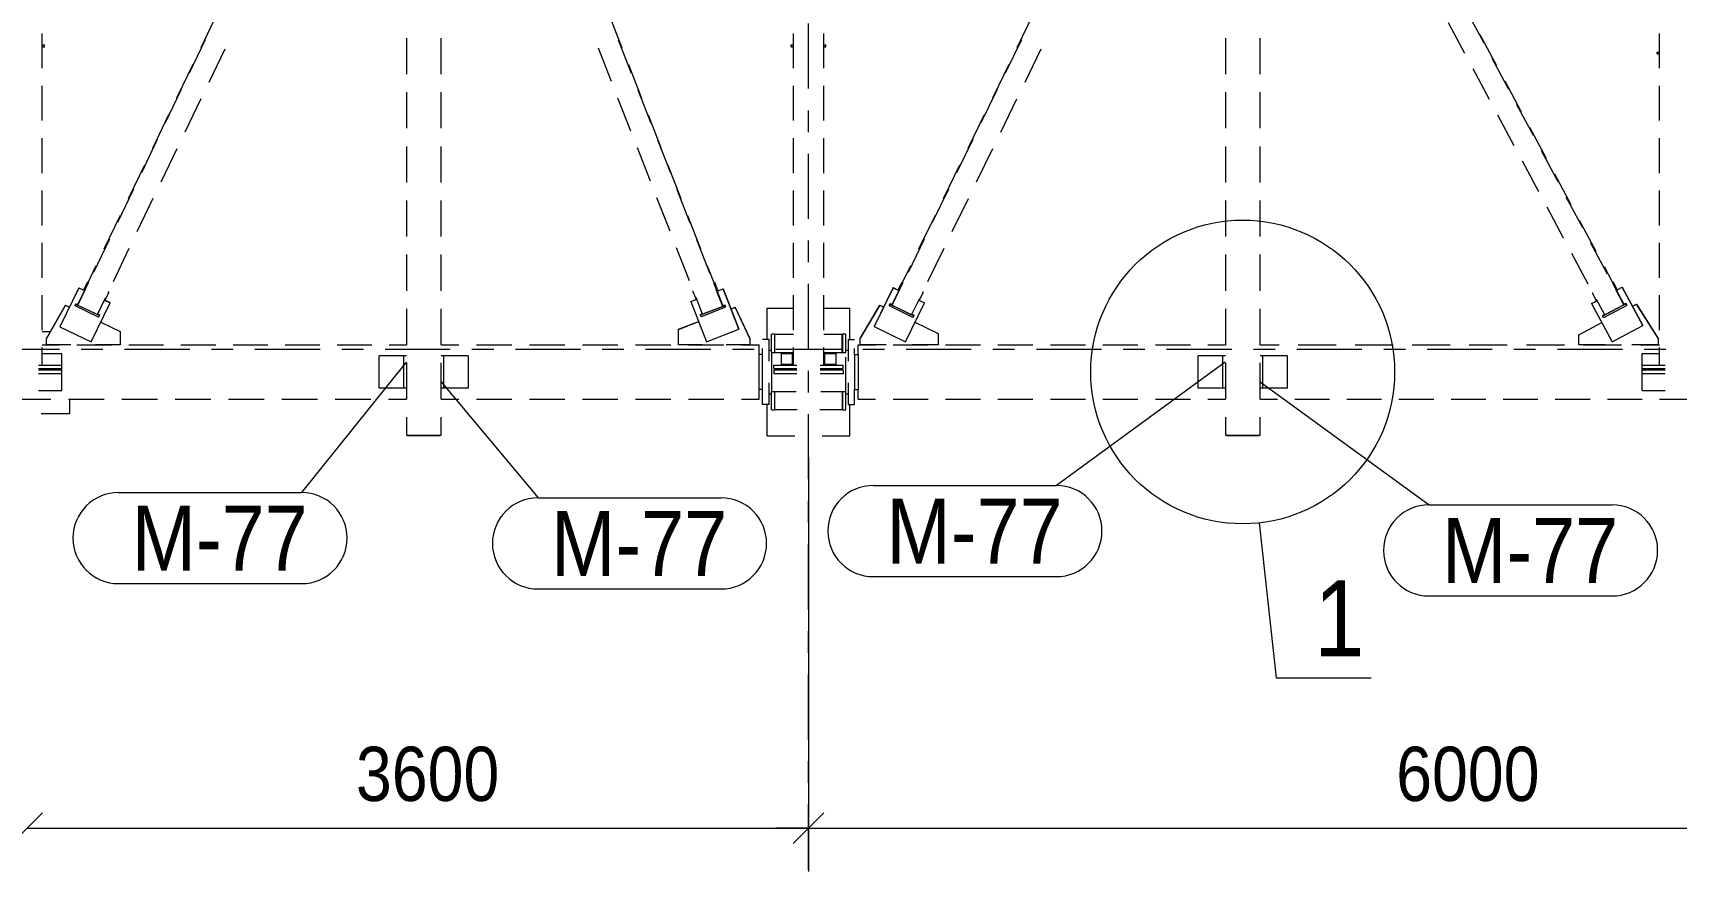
# Model space of a CAD drawing. Header units: millimetres. Extents: x -59 to 782, y -222 to 372.
# Drawn here: x 126.3 to 202, y -24.2 to 14.6 of the extents above; entities that cross this region are included whole.
import ezdxf

# ---------------------------------------------------------------- set-up
doc = ezdxf.new("R2010")
doc.units = ezdxf.units.MM
doc.linetypes.add('XKITLINE00', pattern=[0])
doc.linetypes.add('XKITLINE03', pattern=[6, 3, -1, 1, -1])
for name, color, linetype, lineweight in [('DetailSymbol', 3, 'Continuous', 0), ('Part', 2, 'Continuous', 0), ('PartMark', 3, 'Continuous', 0), ('S-GRID', 1, 'Continuous', 0), ('Z-DIMENSIONS', 1, 'Continuous', 0)]:
    doc.layers.add(name, color=color, linetype=linetype, lineweight=lineweight)
doc.styles.add('GOST type A', font='ARIAL.TTF')

msp = doc.modelspace()

# ---------------------------------------------------------------- linework, layer by layer
at = {"layer": 'DetailSymbol', "linetype": 'XKITLINE00', "lineweight": 0}
for p, q in [((182.763, -8.018), (183.547, -15.162)), ((183.547, -15.162), (187.916, -15.162))]:
    msp.add_line(p, q, dxfattribs=at)
msp.add_circle((182, -1.06), 7, dxfattribs=at)
at = {"layer": 'Part', "linetype": 'XKITLINE00', "lineweight": 0}
for p, q in [((134.018, 13.902), (134.761, 15.449)), ((153.415, 13.869), (152.81, 15.414)), ((171.613, 13.905), (172.368, 15.453)), ((193.117, 14.092), (192.359, 15.51)), ((126.7, 12.941), (126.7, 14.55)), ((161.3, 12.941), (161.3, 14.55)), ((162.7, 12.941), (162.7, 14.55)), ((192.235, 13.622), (191.477, 15.04)), ((193.706, 13.055), (192.944, 14.481)), ((201.2, 12.941), (201.2, 14.55)), ((126.7, 14.014), (126.8, 14.014)), ((126.7, 13.934), (126.8, 13.934)), ((126.8, 13.934), (126.8, 14.014)), ((133.487, 12.736), (134.222, 14.267)), ((134.388, 12.305), (135.124, 13.836)), ((143.475, 14.331), (143.475, 12.668)), ((145.075, 12.668), (145.075, 14.331)), ((152.918, 12.335), (152.318, 13.868)), ((153.85, 12.698), (153.25, 14.231)), ((161.2, 13.934), (161.2, 14.014)), ((161.2, 14.014), (161.3, 14.014)), ((161.2, 13.934), (161.3, 13.934)), ((162.7, 14.014), (162.8, 14.014)), ((162.7, 13.934), (162.8, 13.934)), ((162.8, 13.934), (162.8, 14.014)), ((171.075, 12.735), (171.822, 14.266)), ((171.975, 12.299), (172.721, 13.83)), ((181.2, 14.331), (181.2, 12.668)), ((182.8, 12.668), (182.8, 14.331)), ((201.1, 13.604), (201.1, 13.684)), ((201.1, 13.684), (201.2, 13.684)), ((132.903, 11.581), (133.647, 13.128)), ((154.322, 11.551), (153.717, 13.096)), ((170.482, 11.584), (171.236, 13.131)), ((193.372, 11.495), (192.614, 12.913)), ((194.254, 11.965), (193.496, 13.383)), ((201.1, 13.604), (201.2, 13.604)), ((126.7, 10.526), (126.7, 12.136)), ((161.3, 10.526), (161.3, 12.136)), ((162.7, 10.526), (162.7, 12.136)), ((194.849, 10.917), (194.087, 12.343)), ((201.2, 10.526), (201.2, 12.136)), ((132.383, 10.439), (133.119, 11.971)), ((133.285, 10.008), (134.021, 11.539)), ((143.475, 11.836), (143.475, 10.172)), ((145.075, 10.172), (145.075, 11.836)), ((153.818, 10.035), (153.218, 11.568)), ((154.75, 10.398), (154.15, 11.931)), ((169.956, 10.439), (170.702, 11.97)), ((170.855, 10.002), (171.601, 11.533)), ((181.2, 11.836), (181.2, 10.172)), ((182.8, 10.172), (182.8, 11.836)), ((131.788, 9.26), (132.532, 10.807)), ((155.229, 9.233), (154.624, 10.778)), ((169.35, 9.262), (170.105, 10.81)), ((194.509, 9.368), (193.751, 10.786)), ((195.391, 9.838), (194.633, 11.256)), ((195.993, 8.778), (195.23, 10.204)), ((126.7, 8.112), (126.7, 9.722)), ((131.28, 8.142), (132.015, 9.674)), ((132.182, 7.711), (132.917, 9.242)), ((143.475, 9.34), (143.475, 7.676)), ((145.075, 7.676), (145.075, 9.34)), ((154.718, 7.736), (154.118, 9.269)), ((155.65, 8.099), (155.05, 9.632)), ((161.3, 8.112), (161.3, 9.722)), ((162.7, 8.112), (162.7, 9.722)), ((168.836, 8.142), (169.583, 9.673)), ((169.736, 7.706), (170.482, 9.237)), ((181.2, 9.34), (181.2, 7.676)), ((182.8, 7.676), (182.8, 9.34)), ((196.528, 7.711), (195.77, 9.129)), ((201.2, 8.112), (201.2, 9.722)), ((130.673, 6.939), (131.417, 8.486)), ((156.136, 6.915), (155.532, 8.46)), ((168.219, 6.941), (168.973, 8.489)), ((195.646, 7.241), (194.888, 8.659)), ((197.136, 6.64), (196.374, 8.065)), ((126.7, 5.698), (126.7, 7.307)), ((130.177, 5.846), (130.912, 7.377)), ((131.078, 5.414), (131.814, 6.945)), ((143.475, 6.845), (143.475, 5.181)), ((145.075, 5.181), (145.075, 6.845)), ((155.618, 5.436), (155.018, 6.969)), ((156.55, 5.799), (155.95, 7.332)), ((161.3, 5.698), (161.3, 7.307)), ((162.7, 5.698), (162.7, 7.307)), ((167.717, 5.845), (168.463, 7.377)), ((168.616, 5.409), (169.362, 6.94)), ((181.2, 6.845), (181.2, 5.181)), ((182.8, 5.181), (182.8, 6.845)), ((197.665, 5.584), (196.907, 7.002)), ((201.2, 5.698), (201.2, 7.307)), ((129.558, 4.618), (130.302, 6.165)), ((157.044, 4.597), (156.439, 6.142)), ((167.087, 4.62), (167.842, 6.167)), ((196.783, 5.114), (196.025, 6.532)), ((198.279, 4.501), (197.517, 5.927)), ((126.7, 3.284), (126.7, 4.893)), ((129.073, 3.549), (129.809, 5.08)), ((129.975, 3.117), (130.71, 4.648)), ((156.518, 3.136), (155.918, 4.669)), ((157.45, 3.5), (156.85, 5.033)), ((161.3, 3.284), (161.3, 4.893)), ((162.7, 3.284), (162.7, 4.893)), ((166.597, 3.549), (167.344, 5.08)), ((167.496, 3.112), (168.243, 4.643)), ((198.802, 3.457), (198.044, 4.875)), ((201.2, 3.284), (201.2, 4.893)), ((128.815, 3.07), (129.187, 3.844)), ((143.475, 4.349), (143.475, 2.685)), ((145.075, 2.685), (145.075, 4.349)), ((157.648, 3.052), (157.346, 3.824)), ((166.333, 3.072), (166.71, 3.846)), ((181.2, 4.349), (181.2, 2.685)), ((182.8, 2.685), (182.8, 4.349)), ((197.92, 2.987), (197.162, 4.405)), ((199.042, 3.075), (198.66, 3.788)), ((128.613, 2.724), (128.786, 3.084)), ((128.786, 3.061), (128.613, 2.701)), ((128.649, 2.683), (128.822, 3.043)), ((128.822, 3.067), (128.786, 3.084)), ((128.786, 3.084), (128.786, 3.061)), ((128.822, 3.043), (128.786, 3.061)), ((128.822, 3.043), (128.822, 3.067)), ((157.642, 3.049), (157.68, 3.064)), ((157.642, 3.049), (157.642, 3.026)), ((157.68, 3.04), (157.642, 3.026)), ((157.825, 2.692), (157.68, 3.064)), ((157.68, 3.064), (157.68, 3.04)), ((157.825, 2.668), (157.68, 3.04)), ((166.13, 2.727), (166.305, 3.086)), ((166.305, 3.06), (166.13, 2.701)), ((166.166, 2.683), (166.341, 3.042)), ((166.341, 3.069), (166.305, 3.086)), ((166.305, 3.086), (166.305, 3.06)), ((166.341, 3.042), (166.305, 3.06)), ((166.341, 3.042), (166.341, 3.069)), ((199.033, 3.071), (199.069, 3.09)), ((199.033, 3.071), (199.033, 3.045)), ((199.069, 3.064), (199.033, 3.045)), ((199.033, 3.045), (199.222, 2.693)), ((199.257, 2.738), (199.069, 3.09)), ((199.069, 3.09), (199.069, 3.064)), ((199.257, 2.711), (199.069, 3.064)), ((126.7, 0.869), (126.7, 2.479)), ((128.378, 2.827), (127.514, 1.027)), ((128.378, 2.822), (127.514, 1.022)), ((128.338, 2.018), (128.705, 2.783)), ((128.338, 2.044), (128.646, 2.685)), ((128.378, 2.827), (128.613, 2.715)), ((128.378, 2.822), (128.378, 2.827)), ((128.378, 2.822), (128.613, 2.71)), ((128.613, 2.701), (128.613, 2.724)), ((128.613, 2.701), (128.649, 2.683)), ((129.239, 1.586), (129.607, 2.352)), ((129.587, 2.235), (129.76, 2.595)), ((129.76, 2.595), (129.731, 2.609)), ((129.76, 2.618), (129.74, 2.628)), ((129.76, 2.595), (129.76, 2.618)), ((156.577, 2.196), (156.814, 2.288)), ((156.577, 2.191), (156.816, 2.284)), ((156.674, 2.672), (156.697, 2.681)), ((156.674, 2.672), (156.674, 2.648)), ((156.674, 2.648), (156.705, 2.66)), ((156.674, 2.648), (156.819, 2.276)), ((157.119, 1.603), (156.819, 2.37)), ((156.819, 2.276), (156.85, 2.288)), ((157.642, 3.026), (157.788, 2.654)), ((158.05, 1.966), (157.75, 2.733)), ((157.825, 2.668), (157.788, 2.654)), ((157.791, 2.655), (158.05, 1.993)), ((157.825, 2.682), (158.067, 2.777)), ((157.825, 2.678), (158.067, 2.772)), ((157.825, 2.692), (157.825, 2.668)), ((158.067, 2.772), (158.067, 2.777)), ((158.067, 2.777), (158.795, 0.917)), ((158.795, 0.913), (158.067, 2.772)), ((161.3, 0.869), (161.3, 2.479)), ((162.7, 0.869), (162.7, 2.479)), ((165.896, 2.83), (165.021, 1.035)), ((165.896, 2.825), (165.021, 1.03)), ((165.851, 2.018), (166.224, 2.783)), ((165.851, 2.047), (166.162, 2.685)), ((165.896, 2.83), (166.13, 2.717)), ((165.896, 2.825), (165.896, 2.83)), ((165.896, 2.825), (166.13, 2.711)), ((166.13, 2.701), (166.13, 2.727)), ((166.13, 2.701), (166.166, 2.683)), ((166.75, 1.581), (167.123, 2.347)), ((167.101, 2.229), (167.276, 2.588)), ((167.276, 2.588), (167.248, 2.602)), ((167.276, 2.615), (167.258, 2.623)), ((167.276, 2.588), (167.276, 2.615)), ((198.116, 2.583), (198.132, 2.591)), ((198.116, 2.583), (198.116, 2.556)), ((198.116, 2.556), (198.143, 2.571)), ((198.116, 2.556), (198.304, 2.204)), ((198.678, 1.569), (198.299, 2.278)), ((199.561, 2.039), (199.182, 2.748)), ((199.257, 2.711), (199.222, 2.693)), ((199.226, 2.695), (199.561, 2.069)), ((199.257, 2.727), (199.486, 2.849)), ((199.257, 2.722), (199.486, 2.844)), ((199.257, 2.738), (199.257, 2.711)), ((199.486, 2.844), (199.486, 2.849)), ((199.486, 2.849), (200.428, 1.088)), ((200.428, 1.083), (199.486, 2.844)), ((201.2, 0.869), (201.2, 2.479)), ((127.766, 2.018), (126.888, 0.491)), ((126.888, 0.486), (127.766, 2.013)), ((127.766, 2.018), (127.948, 1.931)), ((127.766, 2.013), (127.766, 2.018)), ((127.766, 2.013), (127.946, 1.927)), ((128.213, 2.016), (128.247, 2.088)), ((128.213, 1.983), (128.247, 2.055)), ((128.213, 1.983), (128.213, 2.016)), ((129.295, 1.465), (128.213, 1.983)), ((128.247, 2.055), (128.247, 2.088)), ((128.247, 2.088), (128.338, 2.045)), ((129.33, 1.537), (128.247, 2.055)), ((128.338, 2.044), (128.338, 2.018)), ((128.338, 2.018), (129.239, 1.586)), ((128.956, 0.332), (129.821, 2.132)), ((129.25, 1.608), (129.33, 1.57)), ((129.295, 1.465), (129.33, 1.537)), ((129.33, 1.57), (129.33, 1.537)), ((129.558, 2.248), (129.587, 2.235)), ((129.59, 2.242), (129.821, 2.132)), ((129.592, 2.246), (129.821, 2.137)), ((129.821, 2.132), (129.821, 2.137)), ((143.475, 1.853), (143.475, 0.19)), ((145.075, 0.19), (145.075, 1.853)), ((156.577, 2.196), (156.577, 2.191)), ((156.577, 2.191), (157.305, 0.331)), ((158.143, 1.997), (157.025, 1.561)), ((157.025, 1.594), (157.109, 1.627)), ((157.025, 1.561), (157.025, 1.594)), ((157.054, 1.487), (157.025, 1.561)), ((158.172, 1.923), (157.054, 1.487)), ((158.05, 1.966), (157.119, 1.603)), ((158.05, 1.994), (158.143, 2.03)), ((158.05, 1.993), (158.05, 1.966)), ((158.172, 1.956), (158.143, 2.03)), ((158.143, 2.03), (158.143, 1.997)), ((158.172, 1.923), (158.143, 1.997)), ((158.172, 1.923), (158.172, 1.956)), ((158.43, 1.851), (158.618, 1.925)), ((158.431, 1.847), (158.618, 1.92)), ((159.296, 0.491), (158.618, 1.925)), ((158.618, 1.925), (158.618, 1.92)), ((158.618, 1.92), (159.296, 0.486)), ((160.1, 0.44), (160.1, 1.88)), ((160.1, 1.88), (161.3, 1.88)), ((162.7, 1.88), (163.9, 1.88)), ((163.9, 0.44), (163.9, 1.88)), ((165.279, 2.025), (164.385, 0.492)), ((164.385, 0.487), (165.279, 2.02)), ((165.279, 2.025), (165.461, 1.937)), ((165.279, 2.02), (165.279, 2.025)), ((165.279, 2.02), (165.459, 1.933)), ((165.722, 2.022), (165.757, 2.093)), ((165.722, 1.985), (165.757, 2.056)), ((165.722, 1.985), (165.722, 2.022)), ((166.809, 1.457), (165.722, 1.985)), ((165.757, 2.056), (165.757, 2.093)), ((165.757, 2.093), (165.851, 2.048)), ((166.844, 1.529), (165.757, 2.056)), ((165.851, 2.047), (165.851, 2.018)), ((165.851, 2.018), (166.75, 1.581)), ((166.46, 0.332), (167.335, 2.126)), ((166.762, 1.606), (166.844, 1.566)), ((166.809, 1.457), (166.844, 1.529)), ((166.844, 1.566), (166.844, 1.529)), ((167.073, 2.243), (167.101, 2.229)), ((167.105, 2.238), (167.335, 2.126)), ((167.107, 2.242), (167.335, 2.132)), ((167.335, 2.126), (167.335, 2.132)), ((181.2, 1.853), (181.2, 0.19)), ((182.8, 0.19), (182.8, 1.853)), ((198.075, 2.098), (198.298, 2.216)), ((198.075, 2.093), (198.3, 2.212)), ((198.075, 2.098), (198.075, 2.093)), ((198.075, 2.093), (199.016, 0.332)), ((198.304, 2.204), (198.331, 2.219)), ((199.652, 2.081), (198.587, 1.514)), ((198.587, 1.551), (198.666, 1.593)), ((198.587, 1.514), (198.587, 1.551)), ((199.69, 2.011), (198.624, 1.444)), ((199.561, 2.039), (198.678, 1.569)), ((199.56, 2.069), (199.652, 2.118)), ((199.561, 2.069), (199.561, 2.039)), ((199.69, 2.048), (199.652, 2.118)), ((199.652, 2.118), (199.652, 2.081)), ((199.69, 2.011), (199.652, 2.081)), ((199.69, 2.011), (199.69, 2.048)), ((199.955, 1.973), (200.134, 2.068)), ((199.957, 1.969), (200.134, 2.063)), ((201.136, 0.492), (200.134, 2.068)), ((200.134, 2.068), (200.134, 2.063)), ((200.134, 2.063), (201.136, 0.487)), ((126.7, 0.81), (127.072, 0.81)), ((127.514, 1.022), (127.514, 1.027)), ((127.514, 1.022), (128.956, 0.332)), ((129.391, 1.236), (130.29, 0.805)), ((129.392, 1.239), (130.29, 0.81)), ((130.29, 0.805), (130.29, 0.81)), ((130.29, 0.805), (130.29, 0.189)), ((156.01, 0.907), (156.938, 1.269)), ((156.01, 0.903), (156.939, 1.265)), ((156.01, 0.903), (156.01, 0.907)), ((156.01, 0.189), (156.01, 0.903)), ((157.305, 0.331), (158.795, 0.913)), ((158.795, 0.913), (158.795, 0.917)), ((165.021, 1.03), (165.021, 1.035)), ((165.021, 1.03), (166.46, 0.332)), ((166.9, 1.233), (167.977, 0.711)), ((166.902, 1.238), (167.977, 0.716)), ((197.487, 0.659), (198.541, 1.22)), ((197.487, 0.654), (198.543, 1.216)), ((198.624, 1.444), (198.587, 1.514)), ((199.016, 0.332), (200.428, 1.083)), ((200.428, 1.083), (200.428, 1.088)), ((126.7, 0.19), (127.499, 0.19)), ((126.7, -0.74), (126.7, 0.065)), ((126.888, 0.491), (126.888, 0.486)), ((126.888, 0.189), (126.888, 0.486)), ((128.022, 0.189), (126.888, 0.189)), ((128.298, 0.19), (129.895, 0.19)), ((130.29, 0.189), (129.156, 0.189)), ((130.694, 0.19), (132.292, 0.19)), ((133.09, 0.19), (134.688, 0.19)), ((135.487, 0.19), (137.085, 0.19)), ((137.883, 0.19), (139.481, 0.19)), ((140.28, 0.19), (141.877, 0.19)), ((142.676, 0.19), (143.475, 0.19)), ((145.075, 0.19), (145.889, 0.19)), ((146.702, 0.19), (148.329, 0.19)), ((149.143, 0.19), (150.77, 0.19)), ((151.584, 0.19), (153.211, 0.19)), ((154.025, 0.19), (155.652, 0.19)), ((157.105, 0.189), (156.01, 0.189)), ((156.466, 0.19), (158.093, 0.19)), ((159.296, 0.189), (158.2, 0.189)), ((158.906, 0.19), (159.72, 0.19)), ((159.296, 0.486), (159.296, 0.491)), ((159.296, 0.486), (159.296, 0.189)), ((159.72, -0.26), (159.72, 0.19)), ((160.18, 0.44), (159.88, 0.44)), ((159.88, -0.26), (159.88, 0.027)), ((160.18, -0.56), (160.18, 0.44)), ((160.44, 0.68), (160.29, 0.68)), ((160.29, -0.16), (160.29, 0.68)), ((160.44, -0.16), (160.44, 0.68)), ((160.45, 0.68), (161.3, 0.68)), ((160.45, -0.16), (160.45, 0.68)), ((161.3, -0.74), (161.3, 0.065)), ((162.7, 0.68), (163.55, 0.68)), ((162.7, -0.74), (162.7, 0.065)), ((163.55, -0.16), (163.55, 0.68)), ((163.71, 0.68), (163.56, 0.68)), ((163.56, 0.68), (163.56, -0.16)), ((163.71, -0.16), (163.71, 0.68)), ((163.82, 0.44), (163.82, -0.56)), ((163.82, 0.44), (164.12, 0.44)), ((164.12, -0.26), (164.12, 0.027)), ((164.28, 0.19), (165.086, 0.19)), ((164.28, -0.26), (164.28, 0.19)), ((164.385, 0.492), (164.385, 0.487)), ((164.385, 0.19), (164.385, 0.487)), ((165.582, 0.19), (164.385, 0.19)), ((165.891, 0.19), (167.503, 0.19)), ((167.977, 0.19), (166.78, 0.19)), ((167.977, 0.711), (167.977, 0.716)), ((167.977, 0.711), (167.977, 0.19)), ((168.309, 0.19), (169.92, 0.19)), ((170.726, 0.19), (172.337, 0.19)), ((173.143, 0.19), (174.754, 0.19)), ((175.56, 0.19), (177.171, 0.19)), ((177.977, 0.19), (179.589, 0.19)), ((180.394, 0.19), (181.2, 0.19)), ((182.8, 0.19), (183.676, 0.19)), ((184.552, 0.19), (186.305, 0.19)), ((187.181, 0.19), (188.933, 0.19)), ((189.81, 0.19), (191.562, 0.19)), ((192.438, 0.19), (194.19, 0.19)), ((195.067, 0.19), (196.819, 0.19)), ((197.487, 0.654), (197.487, 0.659)), ((197.487, 0.19), (197.487, 0.654)), ((198.703, 0.19), (197.487, 0.19)), ((197.695, 0.19), (199.448, 0.19)), ((201.136, 0.19), (199.92, 0.19)), ((200.324, 0.19), (201.2, 0.19)), ((201.136, 0.487), (201.136, 0.492)), ((201.136, 0.487), (201.136, 0.19)), ((201.2, -0.74), (201.2, 0.065)), ((126.533, -0.74), (127.6, -0.74)), ((126.7, -0.21), (127.6, -0.21)), ((127.6, -0.74), (127.6, -0.21)), ((127.6, -0.9), (127.6, -0.74)), ((142.225, -1.81), (142.225, -0.31)), ((143.355, -0.31), (142.225, -0.31)), ((143.355, -1.81), (143.355, -0.31)), ((143.475, -0.31), (143.355, -0.31)), ((143.475, -0.642), (143.475, -2.306)), ((146.325, -0.31), (145.075, -0.31)), ((145.075, -2.306), (145.075, -0.642)), ((145.195, -1.81), (145.195, -0.31)), ((146.325, -0.31), (146.325, -1.81)), ((159.88, -0.26), (159.72, -0.26)), ((159.72, -1.86), (159.72, -0.26)), ((159.88, -1.86), (159.88, -0.26)), ((160.18, -0.06), (160.29, -0.06)), ((160.29, -0.16), (161.3, -0.16)), ((160.29, -0.16), (160.29, -1.96)), ((160.4, -0.9), (160.4, -0.74)), ((160.4, -0.74), (161.467, -0.74)), ((160.75, -0.71), (160.75, -0.21)), ((160.75, -0.21), (161.25, -0.21)), ((161.25, -0.71), (160.75, -0.71)), ((161.25, -0.21), (161.25, -0.71)), ((162.533, -0.74), (163.6, -0.74)), ((162.7, -0.16), (163.71, -0.16)), ((162.75, -0.71), (162.75, -0.21)), ((162.75, -0.21), (163.25, -0.21)), ((163.25, -0.71), (162.75, -0.71)), ((163.25, -0.21), (163.25, -0.71)), ((163.6, -0.9), (163.6, -0.74)), ((163.71, -0.06), (163.82, -0.06)), ((163.71, -1.96), (163.71, -0.373)), ((164.12, -0.26), (164.12, -1.86)), ((164.12, -0.26), (164.28, -0.26)), ((164.28, -0.26), (164.28, -1.86)), ((179.95, -1.81), (179.95, -0.31)), ((181.08, -0.31), (179.95, -0.31)), ((181.08, -1.81), (181.08, -0.31)), ((181.2, -0.31), (181.08, -0.31)), ((181.2, -0.642), (181.2, -2.306)), ((184.05, -0.31), (182.8, -0.31)), ((182.8, -2.306), (182.8, -0.642)), ((182.92, -1.81), (182.92, -0.31)), ((184.05, -0.31), (184.05, -1.81)), ((200.4, -0.21), (201.2, -0.21)), ((200.4, -0.74), (200.4, -0.21)), ((200.4, -0.9), (200.4, -0.74)), ((200.4, -0.74), (201.467, -0.74)), ((126.533, -0.9), (127.6, -0.9)), ((127.6, -0.98), (126.533, -0.98)), ((127.6, -1.14), (126.533, -1.14)), ((127.6, -0.98), (127.6, -0.9)), ((127.6, -1.14), (127.6, -0.98)), ((127.6, -1.91), (127.6, -1.14)), ((160.4, -0.9), (161.467, -0.9)), ((161.467, -0.98), (160.4, -0.98)), ((160.4, -0.98), (160.4, -1.14)), ((161.467, -1.14), (160.4, -1.14)), ((162.533, -0.9), (163.6, -0.9)), ((163.6, -0.98), (162.533, -0.98)), ((163.6, -1.14), (162.533, -1.14)), ((163.6, -0.98), (163.6, -1.14)), ((200.4, -0.9), (201.467, -0.9)), ((200.4, -0.98), (200.4, -0.9)), ((200.4, -1.14), (200.4, -0.98)), ((201.467, -0.98), (200.4, -0.98)), ((201.467, -1.14), (200.4, -1.14)), ((200.4, -1.91), (200.4, -1.14)), ((126.533, -1.91), (127.6, -1.91)), ((143.355, -1.81), (142.225, -1.81)), ((143.475, -1.81), (143.355, -1.81)), ((146.325, -1.81), (145.075, -1.81)), ((159.88, -1.86), (159.72, -1.86)), ((159.72, -2.31), (159.72, -1.86)), ((159.88, -2.56), (159.88, -1.86)), ((160.18, -2.56), (160.18, -1.56)), ((160.18, -2.06), (160.29, -2.06)), ((160.29, -1.96), (161.43, -1.96)), ((160.29, -2.8), (160.29, -1.96)), ((160.44, -2.8), (160.44, -1.96)), ((160.45, -2.8), (160.45, -1.96)), ((162.57, -1.96), (163.71, -1.96)), ((163.55, -1.96), (163.55, -2.8)), ((163.56, -1.96), (163.56, -2.8)), ((163.71, -2.8), (163.71, -1.96)), ((163.71, -2.06), (163.82, -2.06)), ((163.82, -1.56), (163.82, -2.56)), ((164.12, -2.56), (164.12, -1.86)), ((164.12, -1.86), (164.28, -1.86)), ((164.28, -2.31), (164.28, -1.86)), ((181.08, -1.81), (179.95, -1.81)), ((181.2, -1.81), (181.08, -1.81)), ((184.05, -1.81), (182.8, -1.81)), ((200.4, -1.91), (201.467, -1.91)), ((125.456, -2.31), (127.094, -2.31)), ((127.95, -2.99), (126.65, -2.99)), ((127.913, -2.31), (129.551, -2.31)), ((127.95, -2.31), (127.95, -2.99)), ((130.37, -2.31), (132.008, -2.31)), ((132.827, -2.31), (134.465, -2.31)), ((135.285, -2.31), (136.923, -2.31)), ((137.742, -2.31), (139.38, -2.31)), ((140.199, -2.31), (141.837, -2.31)), ((142.656, -2.31), (143.475, -2.31)), ((145.075, -2.31), (145.889, -2.31)), ((146.702, -2.31), (148.329, -2.31)), ((149.143, -2.31), (150.77, -2.31)), ((151.584, -2.31), (153.211, -2.31)), ((154.025, -2.31), (155.652, -2.31)), ((156.466, -2.31), (158.093, -2.31)), ((158.906, -2.31), (159.72, -2.31)), ((160.18, -2.56), (159.88, -2.56)), ((160.1, -4), (160.1, -2.56)), ((160.29, -2.8), (160.44, -2.8)), ((161.483, -2.8), (160.45, -2.8)), ((163.55, -2.8), (162.517, -2.8)), ((163.56, -2.8), (163.71, -2.8)), ((163.82, -2.56), (164.12, -2.56)), ((163.9, -4), (163.9, -2.56)), ((164.28, -2.31), (165.086, -2.31)), ((165.891, -2.31), (167.503, -2.31)), ((168.309, -2.31), (169.92, -2.31)), ((170.726, -2.31), (172.337, -2.31)), ((173.143, -2.31), (174.754, -2.31)), ((175.56, -2.31), (177.171, -2.31)), ((177.977, -2.31), (179.589, -2.31)), ((180.394, -2.31), (181.2, -2.31)), ((182.8, -2.31), (183.6, -2.31)), ((184.4, -2.31), (186, -2.31)), ((186.8, -2.31), (188.4, -2.31)), ((189.2, -2.31), (190.8, -2.31)), ((191.6, -2.31), (193.2, -2.31)), ((194, -2.31), (195.6, -2.31)), ((196.4, -2.31), (198, -2.31)), ((198.8, -2.31), (200.4, -2.31)), ((201.2, -2.31), (202.8, -2.31)), ((143.475, -3.138), (143.475, -3.97)), ((145.075, -3.97), (145.075, -3.138)), ((181.2, -3.138), (181.2, -3.97)), ((182.8, -3.97), (182.8, -3.138)), ((143.475, -3.97), (145.075, -3.97)), ((143.513, -4.009), (143.513, -3.97)), ((145.033, -4.009), (143.513, -4.009)), ((145.033, -4.009), (145.033, -3.97)), ((145.035, -3.982), (145.033, -4.009)), ((145.035, -3.982), (145.035, -3.97)), ((160.1, -4), (161.367, -4)), ((162.633, -4), (163.9, -4)), ((181.2, -3.97), (182.8, -3.97)), ((181.238, -4.009), (181.238, -3.97)), ((182.758, -4.009), (181.238, -4.009)), ((182.758, -4.009), (182.758, -3.97)), ((182.76, -3.982), (182.758, -4.009)), ((182.76, -3.982), (182.76, -3.97))]:
    msp.add_line(p, q, dxfattribs=at)
at = {"layer": 'PartMark', "linetype": 'XKITLINE00', "lineweight": 0}
for p, q in [((143.47, -0.613), (138.643, -6.615)), ((181.195, -0.613), (173.417, -6.291)), ((145.08, -1.507), (149.537, -6.861)), ((182.805, -1.507), (190.583, -7.185)), ((130.213, -6.615), (138.643, -6.615)), ((164.987, -6.291), (173.417, -6.291)), ((149.537, -6.861), (157.967, -6.861)), ((190.583, -7.185), (199.013, -7.185)), ((164.987, -10.491), (173.417, -10.491)), ((130.213, -10.815), (138.643, -10.815)), ((149.537, -11.061), (157.967, -11.061)), ((190.583, -11.385), (199.013, -11.385))]:
    msp.add_line(p, q, dxfattribs=at)
for centre, start, end in [((130.213, -8.715), 90, 270), ((138.643, -8.715), 270, 90), ((164.987, -8.391), 90, 270), ((173.417, -8.391), 270, 90), ((149.537, -8.961), 90, 270), ((157.967, -8.961), 270, 90), ((190.583, -9.285), 90, 270), ((199.013, -9.285), 270, 90)]:
    msp.add_arc(centre, 2.1, start, end, dxfattribs=at)
at = {"layer": 'S-GRID', "linetype": 'XKITLINE03', "lineweight": 0}
for p, q in [((162, -30), (162, 341.066)), ((-25.505, 0), (766.195, 0))]:
    msp.add_line(p, q, dxfattribs=at)
at = {"layer": 'Z-DIMENSIONS', "linetype": 'XKITLINE00', "lineweight": 0}
for p, q in [((162, -5), (162, -24.083)), ((162, -5), (162, -24.083)), ((126.707, -21.376), (125.293, -22.79)), ((126.707, -21.376), (125.293, -22.79)), ((162.707, -21.376), (161.293, -22.79)), ((162.707, -21.376), (161.293, -22.79)), ((126, -22.083), (127.5, -22.083)), ((126, -22.083), (162, -22.083)), ((162, -22.083), (160.5, -22.083)), ((162, -22.083), (222, -22.083)), ((162, -22.083), (163.5, -22.083))]:
    msp.add_line(p, q, dxfattribs=at)
at = {"layer": 'Z-DIMENSIONS'}
msp.add_point((162, -22.083), dxfattribs=at)
msp.add_point((162, -22.083), dxfattribs=at)

# ---------------------------------------------------------------- texts
at = {"layer": 'DetailSymbol', "style": 'GOST type A', "width": 0.85}
msp.add_text('1', height=3.5, dxfattribs=at).set_placement((185.297, -14.162))
at = {"layer": 'PartMark', "style": 'GOST type A', "width": 0.85}
for p in [(130.813, -10.215), (150.137, -10.461), (165.587, -9.891), (191.183, -10.785)]:
    msp.add_text('М-77', height=3, dxfattribs=at).set_placement(p)
at = {"layer": 'Z-DIMENSIONS', "style": 'GOST type A', "width": 0.85}
for s, p in [('3600', (141.15, -20.833)), ('6000', (189.07, -20.833))]:
    msp.add_text(s, height=2.5, dxfattribs=at).set_placement(p)

doc.saveas('drawing.dxf')
